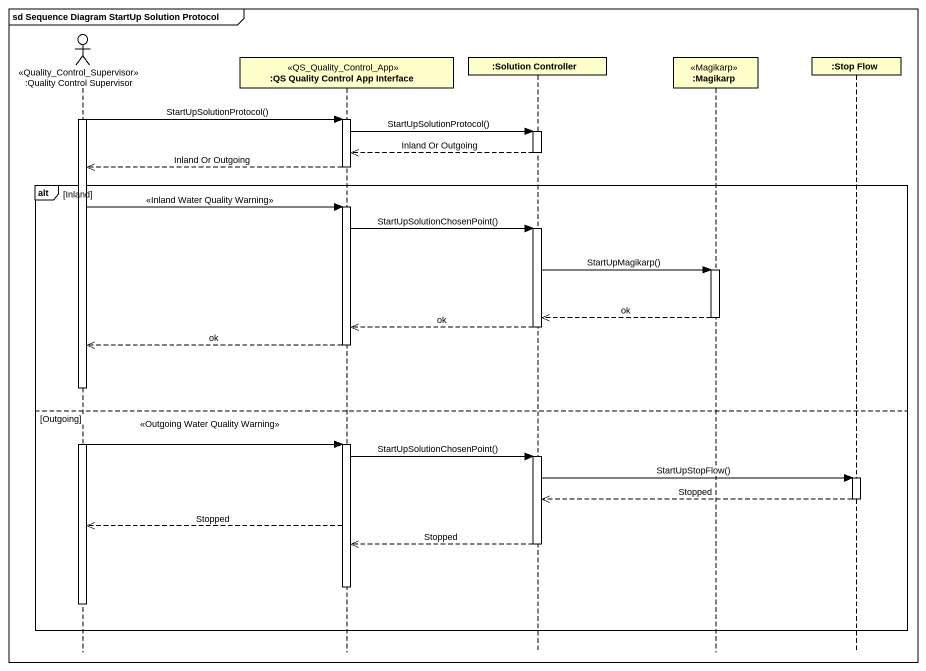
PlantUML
@startuml
mainframe sd Sequence Diagram StartUp Solution Protocol
hide footbox
actor ":Quality Control Supervisor" as Quality_Control_Supervisor <<Quality_Control_Supervisor>>
participant ":QS Quality Control App Interface" as QS_Quality_Control_App <<QS_Quality_Control_App>>
participant ":Solution Controller" as Solution_Controller
participant ":Magikarp" as Magikarp <<Magikarp>>
participant ":Stop Flow" as Stop_Flow

activate Quality_Control_Supervisor
Quality_Control_Supervisor -> QS_Quality_Control_App : StartUpSolutionProtocol()
activate QS_Quality_Control_App
QS_Quality_Control_App -> Solution_Controller : StartUpSolutionProtocol()
activate Solution_Controller
Solution_Controller -->> QS_Quality_Control_App : Inland Or Outgoing
deactivate Solution_Controller
QS_Quality_Control_App -->> Quality_Control_Supervisor : Inland Or Outgoing
deactivate QS_Quality_Control_App
alt Inland
  Quality_Control_Supervisor -> QS_Quality_Control_App : <<Inland Water Quality Warning>>
  activate QS_Quality_Control_App
  QS_Quality_Control_App -> Solution_Controller : StartUpSolutionChosenPoint()
  activate Solution_Controller
  Solution_Controller -> Magikarp : StartUpMagikarp()
  activate Magikarp
  Magikarp -->> Solution_Controller : ok
  deactivate Magikarp
  Solution_Controller -->> QS_Quality_Control_App : ok
  deactivate Solution_Controller
  QS_Quality_Control_App -->> Quality_Control_Supervisor : ok
  deactivate QS_Quality_Control_App
else Outgoing
  Quality_Control_Supervisor -> QS_Quality_Control_App : <<Outgoing Water Quality Warning>>
  activate QS_Quality_Control_App
  QS_Quality_Control_App -> Solution_Controller : StartUpSolutionChosenPoint()
  activate Solution_Controller
  Solution_Controller -> Stop_Flow : StartUpStopFlow()
  activate Stop_Flow
  Stop_Flow -->> Solution_Controller : Stopped
  deactivate Stop_Flow
  QS_Quality_Control_App -->> Quality_Control_Supervisor : Stopped
  Solution_Controller -->> QS_Quality_Control_App : Stopped
  deactivate Solution_Controller
  deactivate QS_Quality_Control_App
  deactivate Quality_Control_Supervisor
end
@enduml
